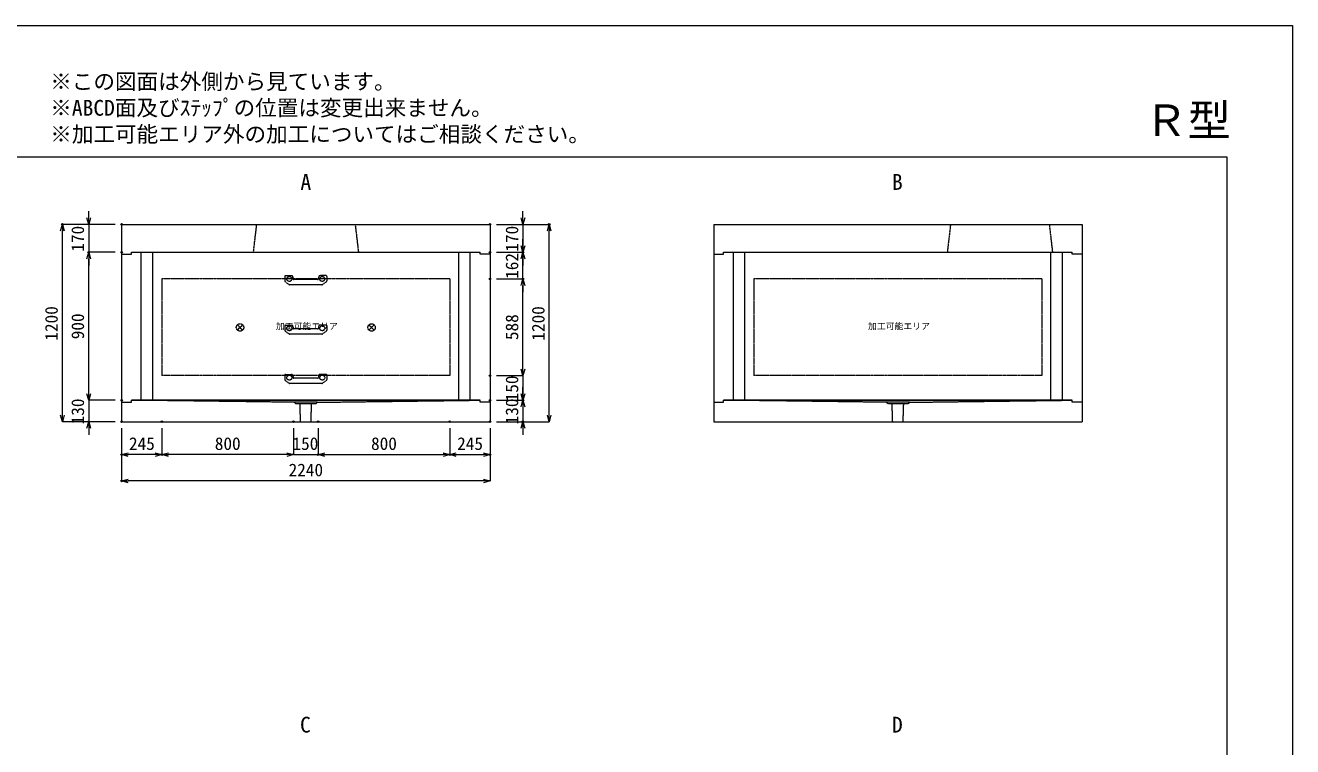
# Model space of a CAD drawing. Units: millimetres, scale not verified. Extents: x -5940 to 5940, y -4200 to 4200.
# Drawn here: x -1765 to 5940, y -186 to 4200 of the extents above; entities that cross this region are included whole.
import ezdxf
from ezdxf.enums import TextEntityAlignment as Align

# ---------------------------------------------------------------- set-up
doc = ezdxf.new("R2010")
doc.units = ezdxf.units.MM
doc.header["$LTSCALE"] = 20
doc.header["$PDMODE"] = 32
doc.header["$PDSIZE"] = 10
doc.linetypes.add('LONG_DASHED1', pattern=[7, 6, -1])
doc.linetypes.add('LONG_DOUBLE_CHAIN', pattern=[21.8, 18, -1, 0.6, -0.6, 0.6, -1])
for name, color, linetype, lineweight in [('0-0_D-TTL', 7, 'Continuous', 9), ('0-1_Defpoints', 7, 'Continuous', 9), ('0-3_D-TTL-TXT', 7, 'Continuous', 9), ('0-4_D-STR-TXT', 7, 'Continuous', 9), ('0-5_D-STR-DIM', 3, 'Continuous', 9), ('0-6_0', 7, 'Continuous', 9), ('0-7_D-STR', 7, 'Continuous', 9), ('0-9_D-STR-STR3', 2, 'LONG_DASHED1', 9), ('0-A_D-STR-STR5', 1, 'LONG_DOUBLE_CHAIN', 9)]:
    doc.layers.add(name, color=color, linetype=linetype, lineweight=lineweight)
doc.styles.add('ＭＳ ゴシック', font='')
doc.styles.get('ＭＳ ゴシック').set_extended_font_data('MS Gothic')

# ---------------------------------------------------------------- blocks, each defined once
blk = doc.blocks.new('A$C4DE05FD1')
at = {"layer": '0-0_D-TTL', "color": 134}
for p, q in [((4000, 76000), (114800, 76000)), ((114800, 76000), (114800, 4000))]:
    blk.add_line(p, q, dxfattribs=at)
at = {"layer": '0-1_Defpoints', "color": 134}
for p, q in [((0, 84000), (118800, 84000)), ((118800, 84000), (118800, 0))]:
    blk.add_line(p, q, dxfattribs=at)
at = {"layer": '0-3_D-TTL-TXT', "style": 'ＭＳ ゴシック'}
for s, p in [('※この図面は外側から見ています。', (43260.9, 79815.7)), ('※ABCD面及びｽﾃｯﾌﾟの位置は変更出来ません。', (43260.9, 78215.7)), ('※加工可能エリア外の加工についてはご相談ください。', (43260.9, 76615.7))]:
    blk.add_text(s, height=962.2, dxfattribs=at).set_placement(p, align=Align.BOTTOM_LEFT)
blk = doc.blocks.new('_Open30')
at = {"layer": '0-6_0'}
blk.add_line((0, 0), (-20, 0), dxfattribs=at)
blk.add_lwpolyline([(-20, 5.36), (0, 0), (-20, -5.36)], dxfattribs=at)
blk = doc.blocks.new('A$C31CA379A')
at = {"layer": '0-4_D-STR-TXT', "style": 'ＭＳ ゴシック'}
for s, p in [('A', (-325.9, -2190.5)), ('B', (35638.6, -2190.5)), ('C', (-351.4, -35190.5)), ('D', (35638.6, -35190.5))]:
    blk.add_text(s, height=962.2, dxfattribs=at).set_placement(p, align=Align.BOTTOM_LEFT)
blk = doc.blocks.new('A$C17EB7B83')
at = {"layer": '0-7_D-STR'}
for p, q in [((-22400, 3400), (22400, 3400)), ((-22400, 3400), (-22400, -240)), ((22400, 3400), (22400, -240)), ((-21200, 0), (21200, 0))]:
    blk.add_line(p, q, dxfattribs=at)
at = {"layer": '0-7_D-STR', "linetype": 'LONG_DASHED1'}
for p, q in [((-6000, 3400), (-6400, 0)), ((6000, 3400), (6400, 0))]:
    blk.add_line(p, q, dxfattribs=at)
at = {"layer": '0-7_D-STR'}
for points in [[(-22400, -240), (-21200, -240), (-21200, 0)], [(22400, -240), (21200, -240), (21200, 0)]]:
    blk.add_lwpolyline(points, dxfattribs=at)
blk = doc.blocks.new('A$C576B1677')
at = {"layer": '0-7_D-STR'}
for p, q in [((-22400, 3400), (22400, 3400)), ((-22400, 3400), (-22400, -240)), ((22400, 3400), (22400, -240)), ((-21200, 0), (21200, 0))]:
    blk.add_line(p, q, dxfattribs=at)
at = {"layer": '0-7_D-STR', "linetype": 'LONG_DASHED1'}
for p, q in [((6400, 3400), (6000, 0)), ((18400, 3400), (18800, 0))]:
    blk.add_line(p, q, dxfattribs=at)
at = {"layer": '0-7_D-STR'}
for points in [[(-22400, -240), (-21200, -240), (-21200, 0)], [(22400, -240), (21200, -240), (21200, 0)]]:
    blk.add_lwpolyline(points, dxfattribs=at)
blk = doc.blocks.new('A$C539D7795')
at = {"layer": '0-7_D-STR'}
for p, q in [((-21200, -240), (-21200, 0)), ((21200, 0), (-21200, 0)), ((-22400, -240), (-21200, -240)), ((22400, -240), (22400, -2600))]:
    blk.add_line(p, q, dxfattribs=at)
at = {"layer": '0-7_D-STR', "linetype": 'LONG_DASHED1'}
for p, q in [((-1400, -240), (-20000, 0)), ((1400, -240), (20000, 0)), ((-1200, -420), (-1400, -240)), ((1400, -240), (-1400, -240)), ((1200, -420), (-1200, -420)), ((-635.4, -2600), (-705, -420)), ((635.4, -2600), (705, -420)), ((1200, -420), (1400, -240))]:
    blk.add_line(p, q, dxfattribs=at)
at = {"layer": '0-7_D-STR'}
for points in [[(22400, -240), (21200, -240), (21200, 0)], [(-22400, -240), (-22400, -2600), (22400, -2600)]]:
    blk.add_lwpolyline(points, dxfattribs=at)
blk = doc.blocks.new('A$C19A04970')
at = {"layer": '0-7_D-STR'}
for p, q in [((-21200, 0), (21200, 0)), ((-22400, -240), (-22400, -18240)), ((22400, -240), (22400, -18240)), ((-21200, -18000), (21200, -18000))]:
    blk.add_line(p, q, dxfattribs=at)
at = {"layer": '0-7_D-STR', "linetype": 'LONG_DASHED1'}
for p, q in [((-20000, -18000), (-20000, 0)), ((-18600, -18000), (-18600, 0)), ((18600, -18000), (18600, 0)), ((20000, -18000), (20000, 0))]:
    blk.add_line(p, q, dxfattribs=at)
at = {"layer": '0-7_D-STR'}
for points in [[(-22400, -240), (-21200, -240), (-21200, 0)], [(22400, -240), (21200, -240), (21200, 0)], [(-22400, -18240), (-21200, -18240), (-21200, -18000)], [(22400, -18240), (21200, -18240), (21200, -18000)]]:
    blk.add_lwpolyline(points, dxfattribs=at)
at = {"layer": '0-A_D-STR-STR5'}
for p, q in [((17500, -3240), (17500, -15000)), ((17500, -15000), (-17500, -15000))]:
    blk.add_line(p, q, dxfattribs=at)
blk.add_lwpolyline([(17500, -3240), (-17500, -3240), (-17500, -15000)], dxfattribs=at)
blk = doc.blocks.new('A$C27844A11')
at = {"layer": '0-9_D-STR-STR3'}
for p, q in [((-2560, 1000), (-2560, 453.5)), ((-2515.5, 370.3), (-2060.4, 33.6)), ((-2460, 1100), (-1758.4, 1100)), ((1949.4, 0), (-1949.4, 0)), ((-1559.2, 917.4), (-1542, 721.3)), ((1442.4, 630), (-1442.4, 630)), ((1559.2, 917.4), (1542, 721.3)), ((2460, 1100), (1758.4, 1100)), ((2515.5, 370.3), (2060.4, 33.6)), ((2560, 1000), (2560, 453.5))]:
    blk.add_line(p, q, dxfattribs=at)
for centre in [(-2000, 700), (2000, 700)]:
    blk.add_circle(centre, 300, dxfattribs=at)
for centre, radius, start, end in [((-2460, 1000), 100, 90, 180), ((-2460, 453.5), 100, 180, 236.30993), ((-1949.4, 200), 200, 236.30993, 270), ((-1758.4, 900), 200, 5, 90), ((-1442.4, 730), 100, 185, 270), ((1442.4, 730), 100, 270, 355), ((1758.4, 900), 200, 90, 175), ((1949.4, 200), 200, 270, 303.69007), ((2460, 1000), 100, 0, 90), ((2460, 453.5), 100, 303.69007, 0)]:
    blk.add_arc(centre, radius, start, end, dxfattribs=at)
blk = doc.blocks.new('A$C1C640AAB')
at = {"layer": '0-A_D-STR-STR5'}
for p, q in [((-318.2, -318.2), (318.2, 318.2)), ((-318.2, 318.2), (318.2, -318.2))]:
    blk.add_line(p, q, dxfattribs=at)
blk.add_circle((0, 0), 450, dxfattribs=at)
blk = doc.blocks.new('A$Ca4c727f7')
at = {"layer": '0-7_D-STR'}
blk.add_blockref('A$C19A04970', (0, 0), dxfattribs=at)
at = {"layer": '0-A_D-STR-STR5'}
for p in [(-8000, -9140), (8000, -9140)]:
    blk.add_blockref('A$C1C640AAB', p, dxfattribs=at)

msp = doc.modelspace()

# ---------------------------------------------------------------- linework, layer by layer
at = {"layer": '0-1_Defpoints'}
for p in [(-1540, 2990), (-1180, 2990), (1060, 2990), (1420, 2990), (-1380, 2820), (-1180, 2820), (-1180, 2820), (1060, 2820), (1260, 2820), (1060, 2658), (1060, 2658), (1260, 2658), (1060, 2070), (-1180, 1920), (1060, 1920), (1260, 1920), (-1380, 1790), (-1180, 1790), (-1180, 1790), (-935, 1790), (-135, 1790), (15, 1790), (815, 1790), (815, 1790), (1060, 1790), (1060, 1790), (1260, 1790), (-1180, 1590), (-935, 1590), (15, 1590), (815, 1590), (1060, 1590), (-1180, 1430)]:
    msp.add_point(p, dxfattribs=at)
at = {"layer": '0-5_D-STR-DIM'}
for p, q in [((-1380, 3030), (-1380, 3070)), ((1260, 3030), (1260, 3070)), ((-1220, 2990), (-1540, 2990)), ((-1540, 1830), (-1540, 2950)), ((-1220, 2990), (-1380, 2990)), ((-1380, 2990), (-1380, 2820)), ((1100, 2990), (1260, 2990)), ((1100, 2990), (1420, 2990)), ((1260, 2990), (1260, 2820)), ((1420, 1830), (1420, 2950)), ((1260, 2860), (1260, 2900)), ((-1220, 2820), (-1380, 2820)), ((-1220, 2820), (-1380, 2820)), ((-1380, 2780), (-1380, 2740)), ((-1380, 1960), (-1380, 2780)), ((1100, 2820), (1260, 2820)), ((1100, 2820), (1260, 2820)), ((1260, 2658), (1260, 2820)), ((1260, 2780), (1260, 2740)), ((1100, 2658), (1260, 2658)), ((1100, 2658), (1260, 2658)), ((1260, 2618), (1260, 2578)), ((1260, 2110), (1260, 2618)), ((1260, 2110), (1260, 2150)), ((1100, 2070), (1260, 2070)), ((1100, 2070), (1260, 2070)), ((1260, 2070), (1260, 1920)), ((-1380, 1960), (-1380, 2000)), ((1260, 1960), (1260, 2000)), ((-1220, 1920), (-1380, 1920)), ((-1220, 1920), (-1380, 1920)), ((-1380, 1920), (-1380, 1790)), ((1100, 1920), (1260, 1920)), ((1100, 1920), (1260, 1920)), ((1260, 1920), (1260, 1790)), ((1260, 1880), (1260, 1840)), ((-1220, 1790), (-1540, 1790)), ((-1220, 1790), (-1380, 1790)), ((1100, 1790), (1260, 1790)), ((1100, 1790), (1420, 1790)), ((-1380, 1750), (-1380, 1710)), ((-1180, 1750), (-1180, 1430)), ((-1180, 1750), (-1180, 1590)), ((-935, 1750), (-935, 1590)), ((-935, 1750), (-935, 1590)), ((-135, 1750), (-135, 1590)), ((-135, 1750), (-135, 1590)), ((15, 1750), (15, 1590)), ((15, 1750), (15, 1590)), ((815, 1750), (815, 1590)), ((815, 1750), (815, 1590)), ((1060, 1750), (1060, 1590)), ((1060, 1750), (1060, 1430)), ((1260, 1750), (1260, 1710)), ((-975, 1590), (-1140, 1590)), ((-175, 1590), (-895, 1590)), ((-175, 1590), (-215, 1590)), ((-135, 1590), (15, 1590)), ((55, 1590), (95, 1590)), ((55, 1590), (775, 1590)), ((855, 1590), (1020, 1590)), ((1020, 1430), (-1140, 1430))]:
    msp.add_line(p, q, dxfattribs=at)

# ---------------------------------------------------------------- block references
at = {"layer": '0-0_D-TTL', "xscale": 0.1, "yscale": 0.1}
msp.add_blockref('A$C4DE05FD1', (-5940, -4200), dxfattribs=at)
at = {"layer": '0-4_D-STR-TXT', "xscale": 0.1, "yscale": 0.1}
msp.add_blockref('A$C31CA379A', (-60, 3390), dxfattribs=at)
at = {"layer": '0-5_D-STR-DIM', "xscale": 2, "yscale": 2}
for p, rotation in [((-1380, 2990), 270), ((1260, 2990), 270), ((-1540, 2990), 90), ((1420, 2990), 90), ((1260, 2820), 270), ((-1380, 2820), 90), ((-1380, 2820), 90), ((1260, 2820), 90), ((1260, 2658), 90), ((1260, 2658), 90), ((1260, 2070), 270), ((1260, 2070), 270), ((-1380, 1920), 270), ((-1380, 1920), 270), ((1260, 1920), 270), ((1260, 1920), 90), ((-1540, 1790), 270), ((-1380, 1790), 90), ((1260, 1790), 90), ((1420, 1790), 270), ((-1180, 1590), 180), ((-935, 1590), 180), ((15, 1590), 180), ((15, 1590), 180), ((815, 1590), 180), ((-1180, 1430), 180)]:
    msp.add_blockref('_Open30', p, dxfattribs=dict(at, rotation=rotation))
at = {"layer": '0-5_D-STR-DIM'}
for name, p, xscale, yscale in [('A$C539D7795', (-60, 1920), 0.05, 0.05), ('A$C539D7795', (3540, 1920), 0.05, 0.05), ('_Open30', (-935, 1590), 2, 2), ('_Open30', (-135, 1590), 2, 2), ('_Open30', (-135, 1590), 2, 2), ('_Open30', (815, 1590), 2, 2), ('_Open30', (1060, 1590), 2, 2), ('_Open30', (1060, 1430), 2, 2)]:
    msp.add_blockref(name, p, dxfattribs=dict(at, xscale=xscale, yscale=yscale))
at = {"layer": '0-7_D-STR', "xscale": 0.05, "yscale": 0.05}
for name, p in [('A$C17EB7B83', (-60, 2820)), ('A$C576B1677', (3540, 2820)), ('A$Ca4c727f7', (-60, 2820)), ('A$C19A04970', (3540, 2820))]:
    msp.add_blockref(name, p, dxfattribs=at)
at = {"layer": '0-9_D-STR-STR3', "xscale": 0.05, "yscale": 0.05}
for p in [(-60, 2623), (-60, 2323), (-60, 2023)]:
    msp.add_blockref('A$C27844A11', p, dxfattribs=at)

# ---------------------------------------------------------------- texts
at = {"layer": '0-3_D-TTL-TXT', "style": 'ＭＳ ゴシック'}
msp.add_text('Ｒ型', height=192.4, dxfattribs=at).set_placement((5039.32, 3469.09), align=Align.BOTTOM_LEFT)
at = {"layer": '0-5_D-STR-DIM', "style": 'ＭＳ ゴシック'}
for s, p in [('170', (-1385.2, 2823.96)), ('170', (1254.8, 2823.96)), ('162', (1254.8, 2658.8)), ('1200', (-1545.2, 2282.96)), ('1200', (1414.8, 2282.96)), ('900', (-1385.2, 2291.4)), ('588', (1254.8, 2286.4)), ('150', (1254.8, 1913.96)), ('130', (-1385.2, 1773.96)), ('130', (1254.8, 1773.96))]:
    msp.add_text(s, height=76.98, rotation=90, dxfattribs=at).set_placement(p, align=Align.BOTTOM_LEFT)
for s, p in [('245', (-1134.86, 1595.2)), ('800', (-613.2, 1595.2)), ('150', (-141.04, 1595.2)), ('800', (336.8, 1595.2)), ('245', (860.14, 1595.2)), ('2240', (-164.4, 1435.2))]:
    msp.add_text(s, height=76.98, dxfattribs=at).set_placement(p, align=Align.BOTTOM_LEFT)
at = {"layer": '0-A_D-STR-STR5', "style": 'ＭＳ ゴシック'}
for p in [(-241.7, 2339.98), (3358.3, 2339.98)]:
    msp.add_text('加工可能エリア', height=38.42, dxfattribs=at).set_placement(p, align=Align.BOTTOM_LEFT)

doc.saveas('drawing.dxf')
